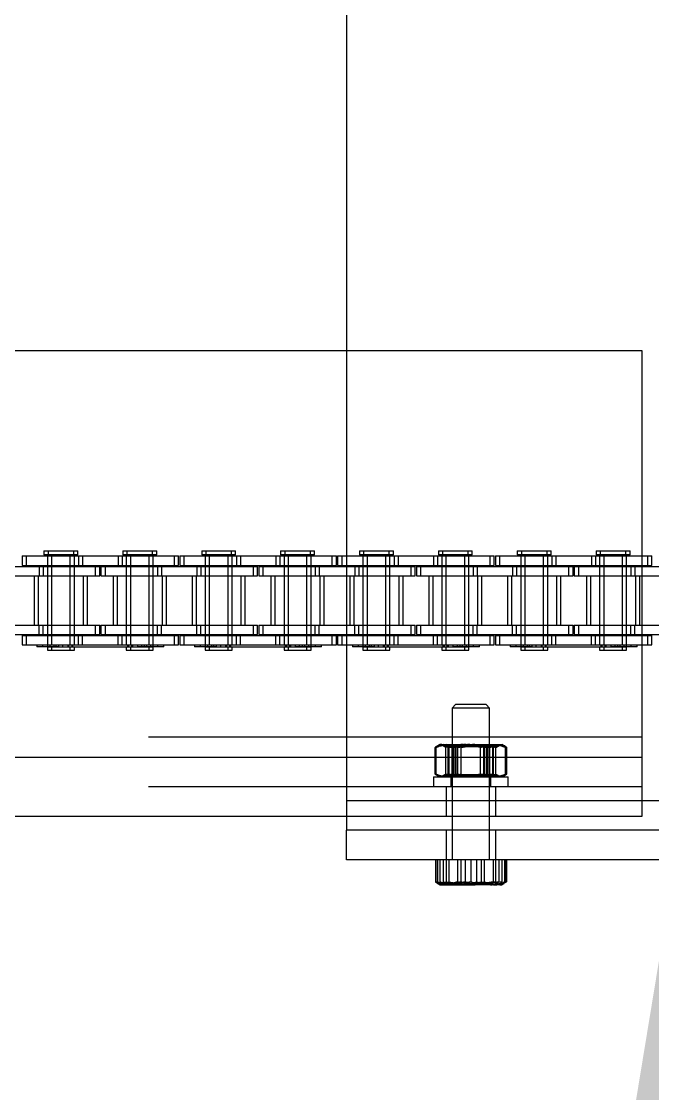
# Model space of a CAD drawing. Header units: metres. Extents: x 0 to 21025, y 0 to 14850.
# Drawn here: x 3443.9 to 3545.5, y 9002 to 9174.6 of the extents above; entities that cross this region are included whole.
import ezdxf

# ---------------------------------------------------------------- set-up
doc = ezdxf.new("R2010")
doc.units = ezdxf.units.M
doc.header["$LTSCALE"] = 25
doc.linetypes.add('HIDDEN2', pattern=[4.7625, 3.175, -1.5875])
for name, color, linetype in [('SDM', 7, 'Continuous'), ('SL4', 4, 'Continuous'), ('ST1', 7, 'HIDDEN2')]:
    doc.layers.add(name, color=color, linetype=linetype)
doc.styles.add('ROMANS', font='ROMANS.SHX')
doc.dimstyles.new('25___1-25', dxfattribs={"dimscale": 25, "dimtxt": 2.5, "dimasz": 2, "dimexe": 1.5, "dimexo": 1, "dimgap": 0.5, "dimtad": 1, "dimzin": 12, "dimtxsty": 'ROMANS', "dimcen": 0, "dimclrd": 256, "dimclre": 256, "dimclrt": 3, "dimazin": 3, "dimtfac": 1, "dimtmove": 0, "dimatfit": 0, "dimfxl": 1, "dimlwd": -1, "dimlwe": -1, "dimarcsym": 0})

msp = doc.modelspace()

# ---------------------------------------------------------------- linework, layer by layer
at = {"layer": 'SL4'}
for p, q in [((3496.261, 9261.149), (3496.261, 9121.619)), ((2754.004, 9121.619), (3543.761, 9121.619)), ((3543.761, 9121.619), (3543.761, 9056.144)), ((3543.761, 9088.541), (3544.755, 9088.541)), ((3544.755, 9087.021), (3544.755, 9088.541)), ((3544.755, 9088.541), (3545.41, 9088.541)), ((3545.41, 9087.021), (3545.41, 9088.541)), ((3543.761, 9087.021), (3544.755, 9087.021)), ((3543.761, 9086.869), (3548.36, 9086.869)), ((3544.755, 9087.021), (3545.41, 9087.021)), ((3543.761, 9085.349), (3548.36, 9085.349)), ((3543.761, 9077.419), (3548.36, 9077.419)), ((3543.761, 9075.899), (3548.36, 9075.899)), ((3543.761, 9075.747), (3544.755, 9075.747)), ((3544.755, 9074.227), (3544.755, 9075.747)), ((3544.755, 9075.747), (3545.41, 9075.747)), ((3545.41, 9074.227), (3545.41, 9075.747)), ((3543.761, 9074.227), (3544.755, 9074.227)), ((3544.755, 9074.227), (3545.41, 9074.227)), ((2753.999, 9056.144), (3543.761, 9056.144)), ((3543.761, 9056.144), (3543.761, 9046.619)), ((3548.761, 9049.146), (3543.761, 9049.146)), ((3543.761, 9046.619), (2593.759, 9046.619)), ((3496.261, 9046.619), (3496.261, 9044.384)), ((3513.261, 9046.619), (3513.261, 9044.384)), ((3519.261, 9044.384), (3519.261, 9046.619)), ((3496.261, 9039.621), (3496.261, 9044.384)), ((3596.261, 9044.384), (3496.261, 9044.384)), ((3596.261, 9039.621), (3496.261, 9039.621)), ((3510.547, 9039.621), (3510.547, 9036.068)), ((3514.118, 9039.621), (3514.118, 9036.068)), ((3519.833, 9039.621), (3519.833, 9036.068)), ((3521.976, 9039.621), (3521.976, 9036.068)), ((3510.547, 9036.068), (3510.892, 9035.891)), ((3510.877, 9035.843), (3511.261, 9035.621)), ((3514.118, 9036.068), (3512.333, 9035.621)), ((3519.833, 9036.068), (3516.976, 9035.621)), ((3521.261, 9035.621), (3521.646, 9035.843)), ((3511.261, 9035.621), (3512.333, 9035.621)), ((3512.333, 9035.621), (3516.976, 9035.621)), ((3520.904, 9035.621), (3516.976, 9035.621)), ((3520.904, 9035.621), (3521.261, 9035.621))]:
    msp.add_line(p, q, dxfattribs=at)
for points, knots in [([(3512.333, 9035.621), (3512.29, 9035.622), (3511.687, 9035.628), (3511.097, 9035.856), (3510.547, 9036.068)], [0, 0, 0, 0, 0.0702006, 1, 1, 1, 1]), ([(3516.976, 9035.621), (3516.908, 9035.622), (3515.943, 9035.628), (3514.998, 9035.856), (3514.118, 9036.068)], [0, 0, 0, 0, 0.0702006, 1, 1, 1, 1]), ([(3520.904, 9035.621), (3520.82, 9035.626), (3520.458, 9035.647), (3520.104, 9035.885), (3519.833, 9036.068)], [0, 0, 0, 0, 0.2318493, 1, 1, 1, 1]), ([(3521.976, 9036.068), (3521.902, 9036.012), (3521.553, 9035.749), (3521.19, 9035.677), (3520.904, 9035.621)], [0, 0, 0, 0, 0.2110008, 1, 1, 1, 1])]:
    msp.add_open_spline(points, degree=3, knots=knots, dxfattribs=at)
at = {"layer": 'ST1'}
for p, q in [((3496.261, 9121.619), (3496.261, 9049.146)), ((3447.537, 9089.384), (3452.334, 9089.384)), ((3447.537, 9089.384), (3447.537, 9088.725)), ((3448.192, 9089.384), (3448.192, 9088.725)), ((3452.334, 9089.384), (3452.989, 9089.384)), ((3452.334, 9088.725), (3452.334, 9089.384)), ((3452.989, 9088.725), (3452.989, 9089.384)), ((3460.237, 9089.384), (3465.034, 9089.384)), ((3460.237, 9089.384), (3460.237, 9088.725)), ((3460.892, 9089.384), (3460.892, 9088.725)), ((3465.034, 9089.384), (3465.689, 9089.384)), ((3465.034, 9088.725), (3465.034, 9089.384)), ((3465.689, 9088.725), (3465.689, 9089.384)), ((3472.937, 9089.384), (3477.734, 9089.384)), ((3472.937, 9089.384), (3472.937, 9088.725)), ((3473.592, 9089.384), (3473.592, 9088.725)), ((3477.734, 9089.384), (3478.389, 9089.384)), ((3477.734, 9088.725), (3477.734, 9089.384)), ((3478.389, 9088.725), (3478.389, 9089.384)), ((3485.637, 9089.384), (3490.434, 9089.384)), ((3485.637, 9089.384), (3485.637, 9088.725)), ((3486.292, 9089.384), (3486.292, 9088.725)), ((3490.434, 9089.384), (3491.089, 9089.384)), ((3490.434, 9088.725), (3490.434, 9089.384)), ((3491.089, 9088.725), (3491.089, 9089.384)), ((3498.337, 9089.384), (3503.134, 9089.384)), ((3498.337, 9089.384), (3498.337, 9088.725)), ((3498.992, 9089.384), (3498.992, 9088.725)), ((3503.134, 9089.384), (3503.789, 9089.384)), ((3503.134, 9088.725), (3503.134, 9089.384)), ((3503.789, 9088.725), (3503.789, 9089.384)), ((3511.037, 9089.384), (3515.834, 9089.384)), ((3511.037, 9089.384), (3511.037, 9088.725)), ((3511.692, 9089.384), (3511.692, 9088.725)), ((3515.834, 9089.384), (3516.489, 9089.384)), ((3515.834, 9088.725), (3515.834, 9089.384)), ((3516.489, 9088.725), (3516.489, 9089.384)), ((3523.737, 9089.384), (3528.534, 9089.384)), ((3523.737, 9089.384), (3523.737, 9088.725)), ((3524.392, 9089.384), (3524.392, 9088.725)), ((3528.534, 9089.384), (3529.189, 9089.384)), ((3528.534, 9088.725), (3528.534, 9089.384)), ((3529.189, 9088.725), (3529.189, 9089.384)), ((3536.437, 9089.384), (3541.234, 9089.384)), ((3536.437, 9089.384), (3536.437, 9088.725)), ((3537.092, 9089.384), (3537.092, 9088.725)), ((3541.234, 9089.384), (3541.889, 9089.384)), ((3541.234, 9088.725), (3541.234, 9089.384)), ((3541.889, 9088.725), (3541.889, 9089.384)), ((3444.015, 9088.541), (3453.11, 9088.541)), ((3444.015, 9088.541), (3444.015, 9087.021)), ((3444.67, 9088.541), (3444.67, 9087.021)), ((3452.334, 9088.725), (3447.537, 9088.725)), ((3448.09, 9088.725), (3448.09, 9074.227)), ((3448.09, 9088.541), (3448.09, 9087.021)), ((3448.745, 9088.725), (3448.745, 9074.227)), ((3448.745, 9088.541), (3448.745, 9087.021)), ((3451.78, 9074.227), (3451.78, 9088.725)), ((3451.78, 9087.021), (3451.78, 9088.541)), ((3452.989, 9088.725), (3452.334, 9088.725)), ((3452.435, 9074.227), (3452.435, 9088.725)), ((3452.435, 9087.021), (3452.435, 9088.541)), ((3453.11, 9088.541), (3453.11, 9087.021)), ((3453.11, 9088.541), (3459.46, 9088.541)), ((3453.765, 9088.541), (3453.765, 9087.021)), ((3459.46, 9088.541), (3459.46, 9087.021)), ((3459.46, 9088.541), (3468.555, 9088.541)), ((3460.115, 9088.541), (3460.115, 9087.021)), ((3465.034, 9088.725), (3460.237, 9088.725)), ((3460.79, 9088.725), (3460.79, 9074.227)), ((3460.79, 9088.541), (3460.79, 9087.021)), ((3461.445, 9088.725), (3461.445, 9074.227)), ((3461.445, 9088.541), (3461.445, 9087.021)), ((3464.48, 9074.227), (3464.48, 9088.725)), ((3464.48, 9087.021), (3464.48, 9088.541)), ((3465.689, 9088.725), (3465.034, 9088.725)), ((3465.135, 9074.227), (3465.135, 9088.725)), ((3465.135, 9087.021), (3465.135, 9088.541)), ((3468.555, 9088.541), (3469.21, 9088.541)), ((3468.555, 9087.021), (3468.555, 9088.541)), ((3469.21, 9087.021), (3469.21, 9088.541)), ((3469.415, 9088.541), (3478.51, 9088.541)), ((3469.415, 9088.541), (3469.415, 9087.021)), ((3470.07, 9088.541), (3470.07, 9087.021)), ((3477.734, 9088.725), (3472.937, 9088.725)), ((3473.49, 9088.725), (3473.49, 9074.227)), ((3473.49, 9088.541), (3473.49, 9087.021)), ((3474.145, 9088.725), (3474.145, 9074.227)), ((3474.145, 9088.541), (3474.145, 9087.021)), ((3477.18, 9074.227), (3477.18, 9088.725)), ((3477.18, 9087.021), (3477.18, 9088.541)), ((3478.389, 9088.725), (3477.734, 9088.725)), ((3477.835, 9074.227), (3477.835, 9088.725)), ((3477.835, 9087.021), (3477.835, 9088.541)), ((3478.51, 9088.541), (3478.51, 9087.021)), ((3478.51, 9088.541), (3484.86, 9088.541)), ((3479.165, 9088.541), (3479.165, 9087.021)), ((3484.86, 9088.541), (3484.86, 9087.021)), ((3484.86, 9088.541), (3493.955, 9088.541)), ((3485.515, 9088.541), (3485.515, 9087.021)), ((3490.434, 9088.725), (3485.637, 9088.725)), ((3486.19, 9088.725), (3486.19, 9074.227)), ((3486.19, 9088.541), (3486.19, 9087.021)), ((3486.845, 9088.725), (3486.845, 9074.227)), ((3486.845, 9088.541), (3486.845, 9087.021)), ((3489.88, 9074.227), (3489.88, 9088.725)), ((3489.88, 9087.021), (3489.88, 9088.541)), ((3491.089, 9088.725), (3490.434, 9088.725)), ((3490.535, 9074.227), (3490.535, 9088.725)), ((3490.535, 9087.021), (3490.535, 9088.541)), ((3493.955, 9088.541), (3494.61, 9088.541)), ((3493.955, 9087.021), (3493.955, 9088.541)), ((3494.61, 9087.021), (3494.61, 9088.541)), ((3494.815, 9088.541), (3503.91, 9088.541)), ((3494.815, 9088.541), (3494.815, 9087.021)), ((3495.47, 9088.541), (3495.47, 9087.021)), ((3503.134, 9088.725), (3498.337, 9088.725)), ((3498.89, 9088.725), (3498.89, 9074.227)), ((3498.89, 9088.541), (3498.89, 9087.021)), ((3499.545, 9088.725), (3499.545, 9074.227)), ((3499.545, 9088.541), (3499.545, 9087.021)), ((3502.58, 9074.227), (3502.58, 9088.725)), ((3502.58, 9087.021), (3502.58, 9088.541)), ((3503.789, 9088.725), (3503.134, 9088.725)), ((3503.235, 9074.227), (3503.235, 9088.725)), ((3503.235, 9087.021), (3503.235, 9088.541)), ((3503.91, 9088.541), (3503.91, 9087.021)), ((3503.91, 9088.541), (3510.26, 9088.541)), ((3504.565, 9088.541), (3504.565, 9087.021)), ((3510.26, 9088.541), (3510.26, 9087.021)), ((3510.26, 9088.541), (3519.355, 9088.541)), ((3510.915, 9088.541), (3510.915, 9087.021)), ((3515.834, 9088.725), (3511.037, 9088.725)), ((3511.59, 9088.725), (3511.59, 9074.227)), ((3511.59, 9088.541), (3511.59, 9087.021)), ((3512.245, 9088.725), (3512.245, 9074.227)), ((3512.245, 9088.541), (3512.245, 9087.021)), ((3515.28, 9074.227), (3515.28, 9088.725)), ((3515.28, 9087.021), (3515.28, 9088.541)), ((3516.489, 9088.725), (3515.834, 9088.725)), ((3515.935, 9074.227), (3515.935, 9088.725)), ((3515.935, 9087.021), (3515.935, 9088.541)), ((3519.355, 9088.541), (3520.01, 9088.541)), ((3519.355, 9087.021), (3519.355, 9088.541)), ((3520.01, 9087.021), (3520.01, 9088.541)), ((3520.215, 9088.541), (3529.31, 9088.541)), ((3520.215, 9088.541), (3520.215, 9087.021)), ((3520.87, 9088.541), (3520.87, 9087.021)), ((3528.534, 9088.725), (3523.737, 9088.725)), ((3524.29, 9088.725), (3524.29, 9074.227)), ((3524.29, 9088.541), (3524.29, 9087.021)), ((3524.945, 9088.725), (3524.945, 9074.227)), ((3524.945, 9088.541), (3524.945, 9087.021)), ((3527.98, 9074.227), (3527.98, 9088.725)), ((3527.98, 9087.021), (3527.98, 9088.541)), ((3529.189, 9088.725), (3528.534, 9088.725)), ((3528.635, 9074.227), (3528.635, 9088.725)), ((3528.635, 9087.021), (3528.635, 9088.541)), ((3529.31, 9088.541), (3529.31, 9087.021)), ((3529.31, 9088.541), (3535.66, 9088.541)), ((3529.965, 9088.541), (3529.965, 9087.021)), ((3535.66, 9088.541), (3535.66, 9087.021)), ((3535.66, 9088.541), (3543.761, 9088.541)), ((3536.315, 9088.541), (3536.315, 9087.021)), ((3541.234, 9088.725), (3536.437, 9088.725)), ((3536.99, 9088.725), (3536.99, 9074.227)), ((3536.99, 9088.541), (3536.99, 9087.021)), ((3537.645, 9088.725), (3537.645, 9074.227)), ((3537.645, 9088.541), (3537.645, 9087.021)), ((3540.68, 9074.227), (3540.68, 9088.725)), ((3540.68, 9087.021), (3540.68, 9088.541)), ((3541.889, 9088.725), (3541.234, 9088.725)), ((3541.335, 9074.227), (3541.335, 9088.725)), ((3541.335, 9087.021), (3541.335, 9088.541)), ((3440.41, 9086.869), (3446.76, 9086.869)), ((3444.015, 9087.021), (3453.11, 9087.021)), ((3446.76, 9086.869), (3446.76, 9085.349)), ((3446.76, 9086.869), (3455.855, 9086.869)), ((3447.415, 9086.869), (3447.415, 9085.349)), ((3448.09, 9086.869), (3448.09, 9085.349)), ((3448.745, 9086.869), (3448.745, 9085.349)), ((3451.78, 9085.349), (3451.78, 9086.869)), ((3452.435, 9085.349), (3452.435, 9086.869)), ((3453.11, 9087.021), (3459.46, 9087.021)), ((3455.855, 9086.869), (3456.51, 9086.869)), ((3455.855, 9085.349), (3455.855, 9086.869)), ((3456.51, 9085.349), (3456.51, 9086.869)), ((3456.715, 9086.869), (3465.81, 9086.869)), ((3456.715, 9086.869), (3456.715, 9085.349)), ((3457.37, 9086.869), (3457.37, 9085.349)), ((3459.46, 9087.021), (3468.555, 9087.021)), ((3460.79, 9086.869), (3460.79, 9085.349)), ((3461.445, 9086.869), (3461.445, 9085.349)), ((3464.48, 9085.349), (3464.48, 9086.869)), ((3465.135, 9085.349), (3465.135, 9086.869)), ((3465.81, 9086.869), (3465.81, 9085.349)), ((3465.81, 9086.869), (3472.16, 9086.869)), ((3466.465, 9086.869), (3466.465, 9085.349)), ((3468.555, 9087.021), (3469.21, 9087.021)), ((3469.415, 9087.021), (3478.51, 9087.021)), ((3472.16, 9086.869), (3472.16, 9085.349)), ((3472.16, 9086.869), (3481.255, 9086.869)), ((3472.815, 9086.869), (3472.815, 9085.349)), ((3473.49, 9086.869), (3473.49, 9085.349)), ((3474.145, 9086.869), (3474.145, 9085.349)), ((3477.18, 9085.349), (3477.18, 9086.869)), ((3477.835, 9085.349), (3477.835, 9086.869)), ((3478.51, 9087.021), (3484.86, 9087.021)), ((3481.255, 9086.869), (3481.91, 9086.869)), ((3481.255, 9085.349), (3481.255, 9086.869)), ((3481.91, 9085.349), (3481.91, 9086.869)), ((3482.115, 9086.869), (3491.21, 9086.869)), ((3482.115, 9086.869), (3482.115, 9085.349)), ((3482.77, 9086.869), (3482.77, 9085.349)), ((3484.86, 9087.021), (3493.955, 9087.021)), ((3486.19, 9086.869), (3486.19, 9085.349)), ((3486.845, 9086.869), (3486.845, 9085.349)), ((3489.88, 9085.349), (3489.88, 9086.869)), ((3490.535, 9085.349), (3490.535, 9086.869)), ((3491.21, 9086.869), (3491.21, 9085.349)), ((3491.21, 9086.869), (3497.56, 9086.869)), ((3491.865, 9086.869), (3491.865, 9085.349)), ((3493.955, 9087.021), (3494.61, 9087.021)), ((3494.815, 9087.021), (3503.91, 9087.021)), ((3497.56, 9086.869), (3497.56, 9085.349)), ((3497.56, 9086.869), (3506.655, 9086.869)), ((3498.215, 9086.869), (3498.215, 9085.349)), ((3498.89, 9086.869), (3498.89, 9085.349)), ((3499.545, 9086.869), (3499.545, 9085.349)), ((3502.58, 9085.349), (3502.58, 9086.869)), ((3503.235, 9085.349), (3503.235, 9086.869)), ((3503.91, 9087.021), (3510.26, 9087.021)), ((3506.655, 9086.869), (3507.31, 9086.869)), ((3506.655, 9085.349), (3506.655, 9086.869)), ((3507.31, 9085.349), (3507.31, 9086.869)), ((3507.515, 9086.869), (3516.61, 9086.869)), ((3507.515, 9086.869), (3507.515, 9085.349)), ((3508.17, 9086.869), (3508.17, 9085.349)), ((3510.26, 9087.021), (3519.355, 9087.021)), ((3511.59, 9086.869), (3511.59, 9085.349)), ((3512.245, 9086.869), (3512.245, 9085.349)), ((3515.28, 9085.349), (3515.28, 9086.869)), ((3515.935, 9085.349), (3515.935, 9086.869)), ((3516.61, 9086.869), (3516.61, 9085.349)), ((3516.61, 9086.869), (3522.96, 9086.869)), ((3517.265, 9086.869), (3517.265, 9085.349)), ((3519.355, 9087.021), (3520.01, 9087.021)), ((3520.215, 9087.021), (3529.31, 9087.021)), ((3522.96, 9086.869), (3522.96, 9085.349)), ((3522.96, 9086.869), (3532.055, 9086.869)), ((3523.615, 9086.869), (3523.615, 9085.349)), ((3524.29, 9086.869), (3524.29, 9085.349)), ((3524.945, 9086.869), (3524.945, 9085.349)), ((3527.98, 9085.349), (3527.98, 9086.869)), ((3528.635, 9085.349), (3528.635, 9086.869)), ((3529.31, 9087.021), (3535.66, 9087.021)), ((3532.055, 9086.869), (3532.71, 9086.869)), ((3532.055, 9085.349), (3532.055, 9086.869)), ((3532.71, 9085.349), (3532.71, 9086.869)), ((3532.915, 9086.869), (3542.01, 9086.869)), ((3532.915, 9086.869), (3532.915, 9085.349)), ((3533.57, 9086.869), (3533.57, 9085.349)), ((3535.66, 9087.021), (3543.761, 9087.021)), ((3536.99, 9086.869), (3536.99, 9085.349)), ((3537.645, 9086.869), (3537.645, 9085.349)), ((3540.68, 9085.349), (3540.68, 9086.869)), ((3541.335, 9085.349), (3541.335, 9086.869)), ((3542.01, 9086.869), (3542.01, 9085.349)), ((3542.01, 9086.869), (3543.761, 9086.869)), ((3542.665, 9086.869), (3542.665, 9085.349)), ((3440.41, 9085.349), (3446.76, 9085.349)), ((3445.975, 9085.349), (3445.975, 9077.419)), ((3446.63, 9085.349), (3446.63, 9077.419)), ((3446.76, 9085.349), (3455.855, 9085.349)), ((3448.09, 9085.349), (3448.09, 9077.419)), ((3448.745, 9085.349), (3448.745, 9077.419)), ((3451.78, 9077.419), (3451.78, 9085.349)), ((3452.435, 9077.419), (3452.435, 9085.349)), ((3453.895, 9077.419), (3453.895, 9085.349)), ((3454.55, 9077.419), (3454.55, 9085.349)), ((3455.855, 9085.349), (3456.51, 9085.349)), ((3456.715, 9085.349), (3465.81, 9085.349)), ((3458.675, 9085.349), (3458.675, 9077.419)), ((3459.33, 9085.349), (3459.33, 9077.419)), ((3460.79, 9085.349), (3460.79, 9077.419)), ((3461.445, 9085.349), (3461.445, 9077.419)), ((3464.48, 9077.419), (3464.48, 9085.349)), ((3465.135, 9077.419), (3465.135, 9085.349)), ((3465.81, 9085.349), (3472.16, 9085.349)), ((3466.595, 9077.419), (3466.595, 9085.349)), ((3467.25, 9077.419), (3467.25, 9085.349)), ((3471.375, 9085.349), (3471.375, 9077.419)), ((3472.03, 9085.349), (3472.03, 9077.419)), ((3472.16, 9085.349), (3481.255, 9085.349)), ((3473.49, 9085.349), (3473.49, 9077.419)), ((3474.145, 9085.349), (3474.145, 9077.419)), ((3477.18, 9077.419), (3477.18, 9085.349)), ((3477.835, 9077.419), (3477.835, 9085.349)), ((3479.295, 9077.419), (3479.295, 9085.349)), ((3479.95, 9077.419), (3479.95, 9085.349)), ((3481.255, 9085.349), (3481.91, 9085.349)), ((3482.115, 9085.349), (3491.21, 9085.349)), ((3484.075, 9085.349), (3484.075, 9077.419)), ((3484.73, 9085.349), (3484.73, 9077.419)), ((3486.19, 9085.349), (3486.19, 9077.419)), ((3486.845, 9085.349), (3486.845, 9077.419)), ((3489.88, 9077.419), (3489.88, 9085.349)), ((3490.535, 9077.419), (3490.535, 9085.349)), ((3491.21, 9085.349), (3497.56, 9085.349)), ((3491.995, 9077.419), (3491.995, 9085.349)), ((3492.65, 9077.419), (3492.65, 9085.349)), ((3496.775, 9085.349), (3496.775, 9077.419)), ((3497.43, 9085.349), (3497.43, 9077.419)), ((3497.56, 9085.349), (3506.655, 9085.349)), ((3498.89, 9085.349), (3498.89, 9077.419)), ((3499.545, 9085.349), (3499.545, 9077.419)), ((3502.58, 9077.419), (3502.58, 9085.349)), ((3503.235, 9077.419), (3503.235, 9085.349)), ((3504.695, 9077.419), (3504.695, 9085.349)), ((3505.35, 9077.419), (3505.35, 9085.349)), ((3506.655, 9085.349), (3507.31, 9085.349)), ((3507.515, 9085.349), (3516.61, 9085.349)), ((3509.475, 9085.349), (3509.475, 9077.419)), ((3510.13, 9085.349), (3510.13, 9077.419)), ((3511.59, 9085.349), (3511.59, 9077.419)), ((3512.245, 9085.349), (3512.245, 9077.419)), ((3515.28, 9077.419), (3515.28, 9085.349)), ((3515.935, 9077.419), (3515.935, 9085.349)), ((3516.61, 9085.349), (3522.96, 9085.349)), ((3517.395, 9077.419), (3517.395, 9085.349)), ((3518.05, 9077.419), (3518.05, 9085.349)), ((3522.175, 9085.349), (3522.175, 9077.419)), ((3522.83, 9085.349), (3522.83, 9077.419)), ((3522.96, 9085.349), (3532.055, 9085.349)), ((3524.29, 9085.349), (3524.29, 9077.419)), ((3524.945, 9085.349), (3524.945, 9077.419)), ((3527.98, 9077.419), (3527.98, 9085.349)), ((3528.635, 9077.419), (3528.635, 9085.349)), ((3530.095, 9077.419), (3530.095, 9085.349)), ((3530.75, 9077.419), (3530.75, 9085.349)), ((3532.055, 9085.349), (3532.71, 9085.349)), ((3532.915, 9085.349), (3542.01, 9085.349)), ((3534.875, 9085.349), (3534.875, 9077.419)), ((3535.53, 9085.349), (3535.53, 9077.419)), ((3536.99, 9085.349), (3536.99, 9077.419)), ((3537.645, 9085.349), (3537.645, 9077.419)), ((3540.68, 9077.419), (3540.68, 9085.349)), ((3541.335, 9077.419), (3541.335, 9085.349)), ((3542.01, 9085.349), (3543.761, 9085.349)), ((3542.795, 9077.419), (3542.795, 9085.349)), ((3543.45, 9077.419), (3543.45, 9085.349)), ((3440.41, 9077.419), (3446.76, 9077.419)), ((3446.76, 9075.899), (3446.76, 9077.419)), ((3446.76, 9077.419), (3455.855, 9077.419)), ((3447.415, 9075.899), (3447.415, 9077.419)), ((3448.09, 9077.419), (3448.09, 9075.899)), ((3448.745, 9077.419), (3448.745, 9075.899)), ((3451.78, 9075.899), (3451.78, 9077.419)), ((3452.435, 9075.899), (3452.435, 9077.419)), ((3455.855, 9077.419), (3456.51, 9077.419)), ((3455.855, 9075.899), (3455.855, 9077.419)), ((3456.51, 9075.899), (3456.51, 9077.419)), ((3456.715, 9077.419), (3465.81, 9077.419)), ((3456.715, 9077.419), (3456.715, 9075.899)), ((3457.37, 9077.419), (3457.37, 9075.899)), ((3460.79, 9077.419), (3460.79, 9075.899)), ((3461.445, 9077.419), (3461.445, 9075.899)), ((3464.48, 9075.899), (3464.48, 9077.419)), ((3465.135, 9075.899), (3465.135, 9077.419)), ((3465.81, 9075.899), (3465.81, 9077.419)), ((3465.81, 9077.419), (3472.16, 9077.419)), ((3466.465, 9075.899), (3466.465, 9077.419)), ((3472.16, 9075.899), (3472.16, 9077.419)), ((3472.16, 9077.419), (3481.255, 9077.419)), ((3472.815, 9075.899), (3472.815, 9077.419)), ((3473.49, 9077.419), (3473.49, 9075.899)), ((3474.145, 9077.419), (3474.145, 9075.899)), ((3477.18, 9075.899), (3477.18, 9077.419)), ((3477.835, 9075.899), (3477.835, 9077.419)), ((3481.255, 9077.419), (3481.91, 9077.419)), ((3481.255, 9075.899), (3481.255, 9077.419)), ((3481.91, 9075.899), (3481.91, 9077.419)), ((3482.115, 9077.419), (3491.21, 9077.419)), ((3482.115, 9077.419), (3482.115, 9075.899)), ((3482.77, 9077.419), (3482.77, 9075.899)), ((3486.19, 9077.419), (3486.19, 9075.899)), ((3486.845, 9077.419), (3486.845, 9075.899)), ((3489.88, 9075.899), (3489.88, 9077.419)), ((3490.535, 9075.899), (3490.535, 9077.419)), ((3491.21, 9075.899), (3491.21, 9077.419)), ((3491.21, 9077.419), (3497.56, 9077.419)), ((3491.865, 9075.899), (3491.865, 9077.419)), ((3497.56, 9075.899), (3497.56, 9077.419)), ((3497.56, 9077.419), (3506.655, 9077.419)), ((3498.215, 9075.899), (3498.215, 9077.419)), ((3498.89, 9077.419), (3498.89, 9075.899)), ((3499.545, 9077.419), (3499.545, 9075.899)), ((3502.58, 9075.899), (3502.58, 9077.419)), ((3503.235, 9075.899), (3503.235, 9077.419)), ((3506.655, 9077.419), (3507.31, 9077.419)), ((3506.655, 9075.899), (3506.655, 9077.419)), ((3507.31, 9075.899), (3507.31, 9077.419)), ((3507.515, 9077.419), (3516.61, 9077.419)), ((3507.515, 9077.419), (3507.515, 9075.899)), ((3508.17, 9077.419), (3508.17, 9075.899)), ((3511.59, 9077.419), (3511.59, 9075.899)), ((3512.245, 9077.419), (3512.245, 9075.899)), ((3515.28, 9075.899), (3515.28, 9077.419)), ((3515.935, 9075.899), (3515.935, 9077.419)), ((3516.61, 9075.899), (3516.61, 9077.419)), ((3516.61, 9077.419), (3522.96, 9077.419)), ((3517.265, 9075.899), (3517.265, 9077.419)), ((3522.96, 9075.899), (3522.96, 9077.419)), ((3522.96, 9077.419), (3532.055, 9077.419)), ((3523.615, 9075.899), (3523.615, 9077.419)), ((3524.29, 9077.419), (3524.29, 9075.899)), ((3524.945, 9077.419), (3524.945, 9075.899)), ((3527.98, 9075.899), (3527.98, 9077.419)), ((3528.635, 9075.899), (3528.635, 9077.419)), ((3532.055, 9077.419), (3532.71, 9077.419)), ((3532.055, 9075.899), (3532.055, 9077.419)), ((3532.71, 9075.899), (3532.71, 9077.419)), ((3532.915, 9077.419), (3542.01, 9077.419)), ((3532.915, 9077.419), (3532.915, 9075.899)), ((3533.57, 9077.419), (3533.57, 9075.899)), ((3536.99, 9077.419), (3536.99, 9075.899)), ((3537.645, 9077.419), (3537.645, 9075.899)), ((3540.68, 9075.899), (3540.68, 9077.419)), ((3541.335, 9075.899), (3541.335, 9077.419)), ((3542.01, 9075.899), (3542.01, 9077.419)), ((3542.01, 9077.419), (3543.761, 9077.419)), ((3542.665, 9075.899), (3542.665, 9077.419)), ((3440.41, 9075.899), (3446.76, 9075.899)), ((3444.015, 9075.747), (3453.11, 9075.747)), ((3444.015, 9075.747), (3444.015, 9074.227)), ((3444.67, 9075.747), (3444.67, 9074.227)), ((3446.76, 9075.899), (3455.855, 9075.899)), ((3448.09, 9075.747), (3448.09, 9073.894)), ((3448.745, 9075.747), (3448.745, 9074.227)), ((3451.78, 9074.227), (3451.78, 9075.747)), ((3452.435, 9074.227), (3452.435, 9075.747)), ((3453.11, 9074.227), (3453.11, 9075.747)), ((3453.11, 9075.747), (3459.46, 9075.747)), ((3453.765, 9074.227), (3453.765, 9075.747)), ((3455.855, 9075.899), (3456.51, 9075.899)), ((3456.715, 9075.899), (3465.81, 9075.899)), ((3459.46, 9074.227), (3459.46, 9075.747)), ((3459.46, 9075.747), (3468.555, 9075.747)), ((3460.115, 9074.227), (3460.115, 9075.747)), ((3460.79, 9075.747), (3460.79, 9074.227)), ((3461.445, 9075.747), (3461.445, 9074.227)), ((3464.48, 9074.227), (3464.48, 9075.747)), ((3465.135, 9073.894), (3465.135, 9075.747)), ((3465.81, 9075.899), (3472.16, 9075.899)), ((3468.555, 9075.747), (3469.21, 9075.747)), ((3468.555, 9074.227), (3468.555, 9075.747)), ((3469.21, 9074.227), (3469.21, 9075.747)), ((3469.415, 9075.747), (3478.51, 9075.747)), ((3469.415, 9075.747), (3469.415, 9074.227)), ((3470.07, 9075.747), (3470.07, 9074.227)), ((3472.16, 9075.899), (3481.255, 9075.899)), ((3473.49, 9075.747), (3473.49, 9073.894)), ((3474.145, 9075.747), (3474.145, 9074.227)), ((3477.18, 9074.227), (3477.18, 9075.747)), ((3477.835, 9074.227), (3477.835, 9075.747)), ((3478.51, 9074.227), (3478.51, 9075.747)), ((3478.51, 9075.747), (3484.86, 9075.747)), ((3479.165, 9074.227), (3479.165, 9075.747)), ((3481.255, 9075.899), (3481.91, 9075.899)), ((3482.115, 9075.899), (3491.21, 9075.899)), ((3484.86, 9074.227), (3484.86, 9075.747)), ((3484.86, 9075.747), (3493.955, 9075.747)), ((3485.515, 9074.227), (3485.515, 9075.747)), ((3486.19, 9075.747), (3486.19, 9074.227)), ((3486.845, 9075.747), (3486.845, 9074.227)), ((3489.88, 9074.227), (3489.88, 9075.747)), ((3490.535, 9073.894), (3490.535, 9075.747)), ((3491.21, 9075.899), (3497.56, 9075.899)), ((3493.955, 9075.747), (3494.61, 9075.747)), ((3493.955, 9074.227), (3493.955, 9075.747)), ((3494.61, 9074.227), (3494.61, 9075.747)), ((3494.815, 9075.747), (3503.91, 9075.747)), ((3494.815, 9075.747), (3494.815, 9074.227)), ((3495.47, 9075.747), (3495.47, 9074.227)), ((3497.56, 9075.899), (3506.655, 9075.899)), ((3498.89, 9075.747), (3498.89, 9073.894)), ((3499.545, 9075.747), (3499.545, 9074.227)), ((3502.58, 9074.227), (3502.58, 9075.747)), ((3503.235, 9074.227), (3503.235, 9075.747)), ((3503.91, 9074.227), (3503.91, 9075.747)), ((3503.91, 9075.747), (3510.26, 9075.747)), ((3504.565, 9074.227), (3504.565, 9075.747)), ((3506.655, 9075.899), (3507.31, 9075.899)), ((3507.515, 9075.899), (3516.61, 9075.899)), ((3510.26, 9074.227), (3510.26, 9075.747)), ((3510.26, 9075.747), (3519.355, 9075.747)), ((3510.915, 9074.227), (3510.915, 9075.747)), ((3511.59, 9075.747), (3511.59, 9074.227)), ((3512.245, 9075.747), (3512.245, 9074.227)), ((3515.28, 9074.227), (3515.28, 9075.747)), ((3515.935, 9073.894), (3515.935, 9075.747)), ((3516.61, 9075.899), (3522.96, 9075.899)), ((3519.355, 9075.747), (3520.01, 9075.747)), ((3519.355, 9074.227), (3519.355, 9075.747)), ((3520.01, 9074.227), (3520.01, 9075.747)), ((3520.215, 9075.747), (3529.31, 9075.747)), ((3520.215, 9075.747), (3520.215, 9074.227)), ((3520.87, 9075.747), (3520.87, 9074.227)), ((3522.96, 9075.899), (3532.055, 9075.899)), ((3524.29, 9075.747), (3524.29, 9073.894)), ((3524.945, 9075.747), (3524.945, 9074.227)), ((3527.98, 9074.227), (3527.98, 9075.747)), ((3528.635, 9074.227), (3528.635, 9075.747)), ((3529.31, 9074.227), (3529.31, 9075.747)), ((3529.31, 9075.747), (3535.66, 9075.747)), ((3529.965, 9074.227), (3529.965, 9075.747)), ((3532.055, 9075.899), (3532.71, 9075.899)), ((3532.915, 9075.899), (3542.01, 9075.899)), ((3535.66, 9074.227), (3535.66, 9075.747)), ((3535.66, 9075.747), (3543.761, 9075.747)), ((3536.315, 9074.227), (3536.315, 9075.747)), ((3536.99, 9075.747), (3536.99, 9074.227)), ((3537.645, 9075.747), (3537.645, 9074.227)), ((3540.68, 9074.227), (3540.68, 9075.747)), ((3541.335, 9073.894), (3541.335, 9075.747)), ((3542.01, 9075.899), (3543.761, 9075.899)), ((3444.015, 9074.227), (3453.11, 9074.227)), ((3446.383, 9074.227), (3446.383, 9073.894)), ((3449.935, 9073.894), (3446.383, 9073.894)), ((3447.36, 9073.894), (3447.36, 9074.227)), ((3451.78, 9073.858), (3448.09, 9073.858)), ((3448.09, 9073.858), (3448.09, 9073.384)), ((3448.459, 9074.227), (3448.459, 9073.858)), ((3448.745, 9073.858), (3448.745, 9073.384)), ((3449.114, 9074.227), (3449.114, 9073.858)), ((3449.483, 9073.894), (3449.483, 9074.227)), ((3449.935, 9073.894), (3449.935, 9074.227)), ((3449.935, 9073.894), (3462.635, 9073.894)), ((3450.59, 9073.894), (3450.59, 9074.227)), ((3451.411, 9073.858), (3451.411, 9074.227)), ((3451.554, 9073.894), (3451.554, 9074.227)), ((3452.435, 9073.858), (3451.78, 9073.858)), ((3451.78, 9073.384), (3451.78, 9073.858)), ((3452.066, 9073.858), (3452.066, 9074.227)), ((3452.209, 9073.894), (3452.209, 9074.227)), ((3452.435, 9073.384), (3452.435, 9073.858)), ((3453.11, 9074.227), (3459.46, 9074.227)), ((3459.46, 9074.227), (3468.555, 9074.227)), ((3464.48, 9073.858), (3460.79, 9073.858)), ((3460.79, 9073.858), (3460.79, 9073.384)), ((3461.016, 9073.894), (3461.016, 9074.227)), ((3461.159, 9074.227), (3461.159, 9073.858)), ((3461.445, 9073.858), (3461.445, 9073.384)), ((3461.671, 9073.894), (3461.671, 9074.227)), ((3461.814, 9074.227), (3461.814, 9073.858)), ((3462.635, 9073.894), (3462.635, 9074.227)), ((3465.866, 9073.894), (3462.635, 9073.894)), ((3463.29, 9073.894), (3463.29, 9074.227)), ((3463.742, 9073.894), (3463.742, 9074.227)), ((3464.111, 9073.858), (3464.111, 9074.227)), ((3465.135, 9073.858), (3464.48, 9073.858)), ((3464.48, 9073.384), (3464.48, 9073.858)), ((3464.766, 9073.858), (3464.766, 9074.227)), ((3465.135, 9073.384), (3465.135, 9073.858)), ((3465.866, 9073.894), (3465.866, 9074.227)), ((3466.842, 9073.894), (3465.866, 9073.894)), ((3466.842, 9073.894), (3466.842, 9074.227)), ((3468.555, 9074.227), (3469.21, 9074.227)), ((3469.415, 9074.227), (3478.51, 9074.227)), ((3471.783, 9074.227), (3471.783, 9073.894)), ((3475.335, 9073.894), (3471.783, 9073.894)), ((3472.76, 9073.894), (3472.76, 9074.227)), ((3477.18, 9073.858), (3473.49, 9073.858)), ((3473.49, 9073.858), (3473.49, 9073.384)), ((3473.859, 9074.227), (3473.859, 9073.858)), ((3474.145, 9073.858), (3474.145, 9073.384)), ((3474.514, 9074.227), (3474.514, 9073.858)), ((3474.883, 9073.894), (3474.883, 9074.227)), ((3475.335, 9073.894), (3475.335, 9074.227)), ((3475.335, 9073.894), (3488.035, 9073.894)), ((3475.99, 9073.894), (3475.99, 9074.227)), ((3476.811, 9073.858), (3476.811, 9074.227)), ((3476.954, 9073.894), (3476.954, 9074.227)), ((3477.835, 9073.858), (3477.18, 9073.858)), ((3477.18, 9073.384), (3477.18, 9073.858)), ((3477.466, 9073.858), (3477.466, 9074.227)), ((3477.609, 9073.894), (3477.609, 9074.227)), ((3477.835, 9073.384), (3477.835, 9073.858)), ((3478.51, 9074.227), (3484.86, 9074.227)), ((3484.86, 9074.227), (3493.955, 9074.227)), ((3489.88, 9073.858), (3486.19, 9073.858)), ((3486.19, 9073.858), (3486.19, 9073.384)), ((3486.416, 9073.894), (3486.416, 9074.227)), ((3486.559, 9074.227), (3486.559, 9073.858)), ((3486.845, 9073.858), (3486.845, 9073.384)), ((3487.071, 9073.894), (3487.071, 9074.227)), ((3487.214, 9074.227), (3487.214, 9073.858)), ((3488.035, 9073.894), (3488.035, 9074.227)), ((3491.266, 9073.894), (3488.035, 9073.894)), ((3488.69, 9073.894), (3488.69, 9074.227)), ((3489.142, 9073.894), (3489.142, 9074.227)), ((3489.511, 9073.858), (3489.511, 9074.227)), ((3490.535, 9073.858), (3489.88, 9073.858)), ((3489.88, 9073.384), (3489.88, 9073.858)), ((3490.166, 9073.858), (3490.166, 9074.227)), ((3490.535, 9073.384), (3490.535, 9073.858)), ((3491.266, 9073.894), (3491.266, 9074.227)), ((3492.242, 9073.894), (3491.266, 9073.894)), ((3492.242, 9073.894), (3492.242, 9074.227)), ((3493.955, 9074.227), (3494.61, 9074.227)), ((3494.815, 9074.227), (3503.91, 9074.227)), ((3497.183, 9074.227), (3497.183, 9073.894)), ((3500.735, 9073.894), (3497.183, 9073.894)), ((3498.16, 9073.894), (3498.16, 9074.227)), ((3502.58, 9073.858), (3498.89, 9073.858)), ((3498.89, 9073.858), (3498.89, 9073.384)), ((3499.259, 9074.227), (3499.259, 9073.858)), ((3499.545, 9073.858), (3499.545, 9073.384)), ((3499.914, 9074.227), (3499.914, 9073.858)), ((3500.283, 9073.894), (3500.283, 9074.227)), ((3500.735, 9073.894), (3500.735, 9074.227)), ((3500.735, 9073.894), (3513.435, 9073.894)), ((3501.39, 9073.894), (3501.39, 9074.227)), ((3502.211, 9073.858), (3502.211, 9074.227)), ((3502.354, 9073.894), (3502.354, 9074.227)), ((3503.235, 9073.858), (3502.58, 9073.858)), ((3502.58, 9073.384), (3502.58, 9073.858)), ((3502.866, 9073.858), (3502.866, 9074.227)), ((3503.009, 9073.894), (3503.009, 9074.227)), ((3503.235, 9073.384), (3503.235, 9073.858)), ((3503.91, 9074.227), (3510.26, 9074.227)), ((3510.26, 9074.227), (3519.355, 9074.227)), ((3515.28, 9073.858), (3511.59, 9073.858)), ((3511.59, 9073.858), (3511.59, 9073.384)), ((3511.816, 9073.894), (3511.816, 9074.227)), ((3511.959, 9074.227), (3511.959, 9073.858)), ((3512.245, 9073.858), (3512.245, 9073.384)), ((3512.471, 9073.894), (3512.471, 9074.227)), ((3512.614, 9074.227), (3512.614, 9073.858)), ((3513.435, 9073.894), (3513.435, 9074.227)), ((3516.666, 9073.894), (3513.435, 9073.894)), ((3514.09, 9073.894), (3514.09, 9074.227)), ((3514.542, 9073.894), (3514.542, 9074.227)), ((3514.911, 9073.858), (3514.911, 9074.227)), ((3515.935, 9073.858), (3515.28, 9073.858)), ((3515.28, 9073.384), (3515.28, 9073.858)), ((3515.566, 9073.858), (3515.566, 9074.227)), ((3515.935, 9073.384), (3515.935, 9073.858)), ((3516.666, 9073.894), (3516.666, 9074.227)), ((3517.642, 9073.894), (3516.666, 9073.894)), ((3517.642, 9073.894), (3517.642, 9074.227)), ((3519.355, 9074.227), (3520.01, 9074.227)), ((3520.215, 9074.227), (3529.31, 9074.227)), ((3522.583, 9074.227), (3522.583, 9073.894)), ((3526.135, 9073.894), (3522.583, 9073.894)), ((3523.56, 9073.894), (3523.56, 9074.227)), ((3527.98, 9073.858), (3524.29, 9073.858)), ((3524.29, 9073.858), (3524.29, 9073.384)), ((3524.659, 9074.227), (3524.659, 9073.858)), ((3524.945, 9073.858), (3524.945, 9073.384)), ((3525.314, 9074.227), (3525.314, 9073.858)), ((3525.683, 9073.894), (3525.683, 9074.227)), ((3526.135, 9073.894), (3526.135, 9074.227)), ((3526.135, 9073.894), (3538.835, 9073.894)), ((3526.79, 9073.894), (3526.79, 9074.227)), ((3527.611, 9073.858), (3527.611, 9074.227)), ((3527.754, 9073.894), (3527.754, 9074.227)), ((3528.635, 9073.858), (3527.98, 9073.858)), ((3527.98, 9073.384), (3527.98, 9073.858)), ((3528.266, 9073.858), (3528.266, 9074.227)), ((3528.409, 9073.894), (3528.409, 9074.227)), ((3528.635, 9073.384), (3528.635, 9073.858)), ((3529.31, 9074.227), (3535.66, 9074.227)), ((3535.66, 9074.227), (3543.761, 9074.227)), ((3540.68, 9073.858), (3536.99, 9073.858)), ((3536.99, 9073.858), (3536.99, 9073.384)), ((3537.216, 9073.894), (3537.216, 9074.227)), ((3537.359, 9074.227), (3537.359, 9073.858)), ((3537.645, 9073.858), (3537.645, 9073.384)), ((3537.871, 9073.894), (3537.871, 9074.227)), ((3538.014, 9074.227), (3538.014, 9073.858)), ((3538.835, 9073.894), (3538.835, 9074.227)), ((3542.066, 9073.894), (3538.835, 9073.894)), ((3539.49, 9073.894), (3539.49, 9074.227)), ((3539.942, 9073.894), (3539.942, 9074.227)), ((3540.311, 9073.858), (3540.311, 9074.227)), ((3541.335, 9073.858), (3540.68, 9073.858)), ((3540.68, 9073.384), (3540.68, 9073.858)), ((3540.966, 9073.858), (3540.966, 9074.227)), ((3541.335, 9073.384), (3541.335, 9073.858)), ((3542.066, 9073.894), (3542.066, 9074.227)), ((3543.042, 9073.894), (3542.066, 9073.894)), ((3543.042, 9073.894), (3543.042, 9074.227)), ((3448.09, 9073.384), (3451.78, 9073.384)), ((3451.78, 9073.384), (3452.435, 9073.384)), ((3460.79, 9073.384), (3464.48, 9073.384)), ((3464.48, 9073.384), (3465.135, 9073.384)), ((3473.49, 9073.384), (3477.18, 9073.384)), ((3477.18, 9073.384), (3477.835, 9073.384)), ((3486.19, 9073.384), (3489.88, 9073.384)), ((3489.88, 9073.384), (3490.535, 9073.384)), ((3498.89, 9073.384), (3502.58, 9073.384)), ((3502.58, 9073.384), (3503.235, 9073.384)), ((3511.59, 9073.384), (3515.28, 9073.384)), ((3515.28, 9073.384), (3515.935, 9073.384)), ((3524.29, 9073.384), (3527.98, 9073.384)), ((3527.98, 9073.384), (3528.635, 9073.384)), ((3536.99, 9073.384), (3540.68, 9073.384)), ((3540.68, 9073.384), (3541.335, 9073.384)), ((3513.816, 9064.621), (3513.261, 9064.067)), ((3519.047, 9064.067), (3513.261, 9064.067)), ((3513.261, 9064.067), (3513.261, 9046.619)), ((3518.707, 9064.621), (3513.816, 9064.621)), ((3519.261, 9064.067), (3518.707, 9064.621)), ((3519.261, 9064.067), (3519.047, 9064.067)), ((3519.261, 9046.619), (3519.261, 9064.067)), ((3543.761, 9059.381), (2543.761, 9059.381)), ((3511.261, 9058.181), (3511.029, 9058.047)), ((3511.261, 9058.181), (3511.448, 9058.181)), ((3511.333, 9058.028), (3512.005, 9058.181)), ((3512.228, 9057.734), (3511.448, 9058.181)), ((3511.448, 9058.181), (3515.026, 9058.181)), ((3512.631, 9057.734), (3511.595, 9058.181)), ((3513.232, 9057.734), (3511.861, 9058.181)), ((3514.05, 9057.734), (3512.293, 9058.181)), ((3512.748, 9057.734), (3515.611, 9058.181)), ((3513.261, 9058.181), (3513.761, 9057.831)), ((3513.519, 9057.734), (3516.405, 9058.181)), ((3514.189, 9057.734), (3517.04, 9058.181)), ((3514.7, 9057.734), (3517.497, 9058.181)), ((3517.823, 9057.734), (3515.026, 9058.181)), ((3515.026, 9058.181), (3519.839, 9058.181)), ((3518.334, 9057.734), (3515.483, 9058.181)), ((3519.003, 9057.734), (3516.118, 9058.181)), ((3519.774, 9057.734), (3516.912, 9058.181)), ((3518.473, 9057.734), (3520.229, 9058.181)), ((3519.29, 9057.734), (3520.661, 9058.181)), ((3519.839, 9058.181), (3521.261, 9058.181)), ((3519.892, 9057.734), (3520.928, 9058.181)), ((3520.294, 9057.734), (3521.075, 9058.181)), ((3521.493, 9058.047), (3521.261, 9058.181)), ((3510.49, 9053.428), (3510.49, 9057.734)), ((3510.868, 9057.954), (3510.503, 9057.743)), ((3510.537, 9053.428), (3510.537, 9057.734)), ((3510.558, 9053.428), (3510.558, 9057.734)), ((3510.667, 9053.428), (3510.667, 9057.734)), ((3511.029, 9058.047), (3510.868, 9057.954)), ((3512.228, 9053.428), (3512.228, 9057.734)), ((3512.631, 9053.428), (3512.631, 9057.734)), ((3512.748, 9053.428), (3512.748, 9057.734)), ((3513.232, 9053.428), (3513.232, 9057.734)), ((3513.519, 9053.428), (3513.519, 9057.734)), ((3518.05, 9057.831), (3513.761, 9057.831)), ((3513.761, 9057.831), (3513.761, 9053.357)), ((3514.05, 9053.428), (3514.05, 9057.734)), ((3514.189, 9053.428), (3514.189, 9057.734)), ((3514.7, 9053.428), (3514.7, 9057.734)), ((3517.823, 9053.428), (3517.823, 9057.734)), ((3518.05, 9057.831), (3518.761, 9057.831)), ((3518.334, 9053.428), (3518.334, 9057.734)), ((3518.473, 9053.428), (3518.473, 9057.734)), ((3518.761, 9053.357), (3518.761, 9057.831)), ((3519.003, 9053.428), (3519.003, 9057.734)), ((3519.29, 9053.428), (3519.29, 9057.734)), ((3519.774, 9053.428), (3519.774, 9057.734)), ((3519.892, 9053.428), (3519.892, 9057.734)), ((3520.294, 9053.428), (3520.294, 9057.734)), ((3521.654, 9057.954), (3521.493, 9058.047)), ((3521.953, 9057.782), (3521.654, 9057.954)), ((3521.856, 9053.428), (3521.856, 9057.734)), ((3521.944, 9057.765), (3522.032, 9057.734)), ((3521.964, 9053.428), (3521.964, 9057.734)), ((3521.986, 9053.428), (3521.986, 9057.734)), ((3522.032, 9053.428), (3522.032, 9057.734)), ((2753.999, 9056.144), (3543.761, 9056.144)), ((3510.261, 9052.981), (3522.261, 9052.981)), ((3510.261, 9052.981), (3510.261, 9051.381)), ((3510.579, 9053.397), (3510.49, 9053.428)), ((3510.903, 9053.269), (3510.558, 9053.428)), ((3510.569, 9053.381), (3510.868, 9053.208)), ((3511.068, 9053.182), (3510.667, 9053.428)), ((3510.868, 9053.208), (3511.029, 9053.115)), ((3511.029, 9053.115), (3511.261, 9052.981)), ((3512.228, 9053.428), (3511.448, 9052.981)), ((3512.631, 9053.428), (3511.595, 9052.981)), ((3513.232, 9053.428), (3511.861, 9052.981)), ((3514.05, 9053.428), (3512.293, 9052.981)), ((3512.748, 9053.428), (3515.611, 9052.981)), ((3513.061, 9052.981), (3513.061, 9051.381)), ((3513.761, 9053.357), (3513.261, 9053.006)), ((3513.261, 9053.006), (3518.408, 9053.006)), ((3513.261, 9053.006), (3513.261, 9052.981)), ((3513.519, 9053.428), (3516.405, 9052.981)), ((3513.761, 9053.357), (3518.761, 9053.357)), ((3514.189, 9053.428), (3517.04, 9052.981)), ((3514.7, 9053.428), (3517.497, 9052.981)), ((3517.823, 9053.428), (3515.026, 9052.981)), ((3518.334, 9053.428), (3515.483, 9052.981)), ((3519.003, 9053.428), (3516.118, 9052.981)), ((3519.774, 9053.428), (3516.912, 9052.981)), ((3518.408, 9053.006), (3519.261, 9053.006)), ((3518.473, 9053.428), (3520.229, 9052.981)), ((3519.261, 9053.006), (3518.761, 9053.357)), ((3519.261, 9052.981), (3519.261, 9053.006)), ((3519.29, 9053.428), (3520.661, 9052.981)), ((3519.461, 9051.381), (3519.461, 9052.981)), ((3519.892, 9053.428), (3520.928, 9052.981)), ((3520.294, 9053.428), (3521.075, 9052.981)), ((3521.261, 9052.981), (3521.493, 9053.115)), ((3521.455, 9053.182), (3521.856, 9053.428)), ((3521.493, 9053.115), (3521.654, 9053.208)), ((3521.62, 9053.269), (3521.964, 9053.428)), ((3521.654, 9053.208), (3522.018, 9053.418)), ((3522.261, 9051.381), (3522.261, 9052.981)), ((3543.761, 9051.381), (2543.761, 9051.381)), ((3512.261, 9051.381), (3512.261, 9046.619)), ((3520.261, 9046.619), (3520.261, 9051.381)), ((3496.261, 9049.146), (3496.261, 9046.619)), ((3596.261, 9049.146), (3496.261, 9049.146)), ((3543.761, 9049.146), (3496.261, 9049.146)), ((3512.261, 9044.384), (3512.261, 9039.621)), ((3513.261, 9044.384), (3513.261, 9039.621)), ((3519.261, 9039.621), (3519.261, 9044.384)), ((3520.261, 9039.621), (3520.261, 9044.384)), ((3510.649, 9039.621), (3510.649, 9036.068)), ((3510.867, 9039.621), (3510.867, 9036.068)), ((3511.261, 9039.621), (3511.261, 9036.068)), ((3511.782, 9039.621), (3511.782, 9036.068)), ((3512.283, 9039.621), (3512.283, 9036.068)), ((3512.69, 9039.621), (3512.69, 9036.068)), ((3514.628, 9039.621), (3514.628, 9036.068)), ((3515.346, 9039.621), (3515.346, 9036.068)), ((3516.261, 9039.621), (3516.261, 9036.068)), ((3517.177, 9039.621), (3517.177, 9036.068)), ((3517.895, 9039.621), (3517.895, 9036.068)), ((3518.404, 9039.621), (3518.404, 9036.068)), ((3520.24, 9039.621), (3520.24, 9036.068)), ((3520.74, 9039.621), (3520.74, 9036.068)), ((3521.261, 9039.621), (3521.261, 9036.068)), ((3521.656, 9039.621), (3521.656, 9036.068)), ((3521.874, 9039.621), (3521.874, 9036.068)), ((3511.782, 9036.068), (3514.48, 9035.621)), ((3512.283, 9036.068), (3515.089, 9035.621)), ((3514.628, 9036.068), (3512.638, 9035.621)), ((3512.69, 9036.068), (3515.547, 9035.621)), ((3515.346, 9036.068), (3513.106, 9035.621)), ((3516.261, 9036.068), (3513.761, 9035.621)), ((3517.177, 9036.068), (3519.416, 9035.621)), ((3520.24, 9036.068), (3517.434, 9035.621)), ((3517.895, 9036.068), (3519.885, 9035.621)), ((3520.74, 9036.068), (3518.043, 9035.621)), ((3518.404, 9036.068), (3520.19, 9035.621)), ((3521.261, 9036.068), (3518.761, 9035.621)), ((3521.322, 9035.719), (3521.198, 9035.621)), ((3511.217, 9035.648), (3511.325, 9035.621)), ((3511.325, 9035.621), (3511.261, 9035.621))]:
    msp.add_line(p, q, dxfattribs=at)
for points, knots in [([(3511.595, 9058.181), (3511.57, 9058.181), (3511.22, 9058.174), (3510.877, 9057.946), (3510.558, 9057.734)], [0, 0, 0, 0, 0.0702006, 1, 1, 1, 1]), ([(3510.558, 9057.734), (3510.711, 9057.802), (3511.302, 9058.064), (3511.917, 9058.131), (3512.373, 9058.181)], [0, 0, 0, 0, 0.2575513, 1, 1, 1, 1]), ([(3511.448, 9058.181), (3511.429, 9058.181), (3511.166, 9058.174), (3510.907, 9057.946), (3510.667, 9057.734)], [0, 0, 0, 0, 0.0702006, 1, 1, 1, 1]), ([(3510.667, 9057.734), (3510.836, 9057.802), (3511.494, 9058.064), (3512.176, 9058.131), (3512.683, 9058.181)], [0, 0, 0, 0, 0.2575513, 1, 1, 1, 1]), ([(3511.643, 9058.181), (3511.743, 9058.174), (3512.118, 9058.15), (3512.482, 9057.91), (3512.748, 9057.734)], [0, 0, 0, 0, 0.2686336, 1, 1, 1, 1]), ([(3512.005, 9058.181), (3512.143, 9058.174), (3512.655, 9058.15), (3513.154, 9057.91), (3513.519, 9057.734)], [0, 0, 0, 0, 0.2686336, 1, 1, 1, 1]), ([(3515.026, 9058.181), (3514.959, 9058.181), (3514.015, 9058.174), (3513.089, 9057.946), (3512.228, 9057.734)], [0, 0, 0, 0, 0.0702006, 1, 1, 1, 1]), ([(3512.373, 9058.181), (3512.539, 9058.174), (3513.153, 9058.15), (3513.751, 9057.91), (3514.189, 9057.734)], [0, 0, 0, 0, 0.2686336, 1, 1, 1, 1]), ([(3515.483, 9058.181), (3515.415, 9058.181), (3514.452, 9058.174), (3513.508, 9057.946), (3512.631, 9057.734)], [0, 0, 0, 0, 0.0702006, 1, 1, 1, 1]), ([(3512.683, 9058.181), (3512.867, 9058.174), (3513.549, 9058.15), (3514.214, 9057.91), (3514.7, 9057.734)], [0, 0, 0, 0, 0.2686336, 1, 1, 1, 1]), ([(3516.118, 9058.181), (3516.049, 9058.181), (3515.075, 9058.174), (3514.12, 9057.946), (3513.232, 9057.734)], [0, 0, 0, 0, 0.07020058, 1, 1, 1, 1]), ([(3516.912, 9058.181), (3516.844, 9058.181), (3515.878, 9058.174), (3514.93, 9057.946), (3514.05, 9057.734)], [0, 0, 0, 0, 0.0702006, 1, 1, 1, 1]), ([(3515.611, 9058.181), (3515.679, 9058.181), (3516.645, 9058.174), (3517.592, 9057.946), (3518.473, 9057.734)], [0, 0, 0, 0, 0.0702006, 1, 1, 1, 1]), ([(3516.405, 9058.181), (3516.473, 9058.181), (3517.448, 9058.174), (3518.403, 9057.946), (3519.29, 9057.734)], [0, 0, 0, 0, 0.0702006, 1, 1, 1, 1]), ([(3517.04, 9058.181), (3517.108, 9058.181), (3518.071, 9058.174), (3519.014, 9057.946), (3519.892, 9057.734)], [0, 0, 0, 0, 0.0702006, 1, 1, 1, 1]), ([(3517.497, 9058.181), (3517.563, 9058.181), (3518.508, 9058.174), (3519.434, 9057.946), (3520.294, 9057.734)], [0, 0, 0, 0, 0.0702006, 1, 1, 1, 1]), ([(3517.823, 9057.734), (3517.992, 9057.802), (3518.649, 9058.064), (3519.332, 9058.131), (3519.839, 9058.181)], [0, 0, 0, 0, 0.2575513, 1, 1, 1, 1]), ([(3518.334, 9057.734), (3518.486, 9057.802), (3519.078, 9058.064), (3519.693, 9058.131), (3520.149, 9058.181)], [0, 0, 0, 0, 0.2575513, 1, 1, 1, 1]), ([(3519.003, 9057.734), (3519.13, 9057.802), (3519.624, 9058.064), (3520.137, 9058.131), (3520.518, 9058.181)], [0, 0, 0, 0, 0.2575513, 1, 1, 1, 1]), ([(3519.774, 9057.734), (3519.867, 9057.802), (3520.227, 9058.064), (3520.602, 9058.131), (3520.88, 9058.181)], [0, 0, 0, 0, 0.25755135, 1, 1, 1, 1]), ([(3519.839, 9058.181), (3520.023, 9058.174), (3520.705, 9058.15), (3521.37, 9057.91), (3521.856, 9057.734)], [0, 0, 0, 0, 0.2686336, 1, 1, 1, 1]), ([(3520.149, 9058.181), (3520.314, 9058.174), (3520.929, 9058.15), (3521.527, 9057.91), (3521.964, 9057.734)], [0, 0, 0, 0, 0.2686336, 1, 1, 1, 1]), ([(3520.518, 9058.181), (3520.656, 9058.174), (3521.168, 9058.15), (3521.667, 9057.91), (3522.032, 9057.734)], [0, 0, 0, 0, 0.2686336, 1, 1, 1, 1]), ([(3520.928, 9058.181), (3520.953, 9058.181), (3521.303, 9058.174), (3521.646, 9057.946), (3521.964, 9057.734)], [0, 0, 0, 0, 0.0702006, 1, 1, 1, 1]), ([(3521.075, 9058.181), (3521.094, 9058.181), (3521.357, 9058.174), (3521.616, 9057.946), (3521.856, 9057.734)], [0, 0, 0, 0, 0.0702006, 1, 1, 1, 1]), ([(3510.49, 9053.428), (3510.617, 9053.36), (3511.111, 9053.098), (3511.624, 9053.031), (3512.005, 9052.981)], [0, 0, 0, 0, 0.2575513, 1, 1, 1, 1]), ([(3510.558, 9053.428), (3510.711, 9053.36), (3511.302, 9053.098), (3511.917, 9053.031), (3512.373, 9052.981)], [0, 0, 0, 0, 0.2575513, 1, 1, 1, 1]), ([(3510.667, 9053.428), (3510.836, 9053.36), (3511.494, 9053.098), (3512.176, 9053.031), (3512.683, 9052.981)], [0, 0, 0, 0, 0.2575513, 1, 1, 1, 1]), ([(3511.643, 9052.981), (3511.743, 9052.988), (3512.118, 9053.012), (3512.482, 9053.252), (3512.748, 9053.428)], [0, 0, 0, 0, 0.26863361, 1, 1, 1, 1]), ([(3512.005, 9052.981), (3512.143, 9052.988), (3512.655, 9053.012), (3513.154, 9053.252), (3513.519, 9053.428)], [0, 0, 0, 0, 0.2686336, 1, 1, 1, 1]), ([(3515.026, 9052.981), (3514.959, 9052.982), (3514.015, 9052.988), (3513.089, 9053.216), (3512.228, 9053.428)], [0, 0, 0, 0, 0.07020058, 1, 1, 1, 1]), ([(3512.373, 9052.981), (3512.539, 9052.988), (3513.153, 9053.012), (3513.751, 9053.252), (3514.189, 9053.428)], [0, 0, 0, 0, 0.2686336, 1, 1, 1, 1]), ([(3515.483, 9052.981), (3515.415, 9052.982), (3514.452, 9052.988), (3513.508, 9053.216), (3512.631, 9053.428)], [0, 0, 0, 0, 0.0702006, 1, 1, 1, 1]), ([(3512.683, 9052.981), (3512.867, 9052.988), (3513.549, 9053.012), (3514.214, 9053.252), (3514.7, 9053.428)], [0, 0, 0, 0, 0.2686336, 1, 1, 1, 1]), ([(3516.118, 9052.981), (3516.049, 9052.982), (3515.075, 9052.988), (3514.12, 9053.216), (3513.232, 9053.428)], [0, 0, 0, 0, 0.0702006, 1, 1, 1, 1]), ([(3516.912, 9052.981), (3516.844, 9052.982), (3515.878, 9052.988), (3514.93, 9053.216), (3514.05, 9053.428)], [0, 0, 0, 0, 0.0702006, 1, 1, 1, 1]), ([(3515.611, 9052.981), (3515.679, 9052.982), (3516.645, 9052.988), (3517.592, 9053.216), (3518.473, 9053.428)], [0, 0, 0, 0, 0.0702006, 1, 1, 1, 1]), ([(3516.405, 9052.981), (3516.473, 9052.982), (3517.448, 9052.988), (3518.403, 9053.216), (3519.29, 9053.428)], [0, 0, 0, 0, 0.0702006, 1, 1, 1, 1]), ([(3517.04, 9052.981), (3517.108, 9052.982), (3518.071, 9052.988), (3519.014, 9053.216), (3519.892, 9053.428)], [0, 0, 0, 0, 0.07020058, 1, 1, 1, 1]), ([(3517.497, 9052.981), (3517.563, 9052.982), (3518.508, 9052.988), (3519.434, 9053.216), (3520.294, 9053.428)], [0, 0, 0, 0, 0.0702006, 1, 1, 1, 1]), ([(3517.823, 9053.428), (3517.992, 9053.36), (3518.649, 9053.098), (3519.332, 9053.031), (3519.839, 9052.981)], [0, 0, 0, 0, 0.2575513, 1, 1, 1, 1]), ([(3518.334, 9053.428), (3518.486, 9053.36), (3519.078, 9053.098), (3519.693, 9053.031), (3520.149, 9052.981)], [0, 0, 0, 0, 0.2575513, 1, 1, 1, 1]), ([(3519.003, 9053.428), (3519.13, 9053.36), (3519.624, 9053.098), (3520.137, 9053.031), (3520.518, 9052.981)], [0, 0, 0, 0, 0.2575513, 1, 1, 1, 1]), ([(3519.774, 9053.428), (3519.867, 9053.36), (3520.227, 9053.098), (3520.602, 9053.031), (3520.88, 9052.981)], [0, 0, 0, 0, 0.2575513, 1, 1, 1, 1]), ([(3519.839, 9052.981), (3520.023, 9052.988), (3520.705, 9053.012), (3521.37, 9053.252), (3521.856, 9053.428)], [0, 0, 0, 0, 0.2686336, 1, 1, 1, 1]), ([(3520.149, 9052.981), (3520.314, 9052.988), (3520.929, 9053.012), (3521.527, 9053.252), (3521.964, 9053.428)], [0, 0, 0, 0, 0.2686336, 1, 1, 1, 1]), ([(3520.518, 9052.981), (3520.656, 9052.988), (3521.168, 9053.012), (3521.667, 9053.252), (3522.032, 9053.428)], [0, 0, 0, 0, 0.2686336, 1, 1, 1, 1]), ([(3520.661, 9052.981), (3520.694, 9052.979), (3520.75, 9052.975), (3520.805, 9052.998), (3520.828, 9053.008)], [0, 0, 0, 0, 0.5802665, 1, 1, 1, 1]), ([(3512.638, 9035.621), (3512.591, 9035.622), (3511.919, 9035.628), (3511.261, 9035.856), (3510.649, 9036.068)], [0, 0, 0, 0, 0.07020058, 1, 1, 1, 1]), ([(3513.106, 9035.621), (3513.053, 9035.622), (3512.297, 9035.628), (3511.556, 9035.856), (3510.867, 9036.068)], [0, 0, 0, 0, 0.0702006, 1, 1, 1, 1]), ([(3510.892, 9035.891), (3511.049, 9035.789), (3511.289, 9035.633), (3511.534, 9035.624), (3511.618, 9035.621)], [0, 0, 0, 0, 0.6573421, 1, 1, 1, 1]), ([(3513.761, 9035.621), (3513.702, 9035.622), (3512.858, 9035.628), (3512.031, 9035.856), (3511.261, 9036.068)], [0, 0, 0, 0, 0.0702006, 1, 1, 1, 1]), ([(3511.466, 9035.621), (3511.684, 9035.677), (3511.961, 9035.749), (3512.227, 9036.012), (3512.283, 9036.068)], [0, 0, 0, 0, 0.7889992, 1, 1, 1, 1]), ([(3511.618, 9035.621), (3511.905, 9035.677), (3512.267, 9035.749), (3512.616, 9036.012), (3512.69, 9036.068)], [0, 0, 0, 0, 0.7889992, 1, 1, 1, 1]), ([(3514.48, 9035.621), (3514.543, 9035.622), (3515.454, 9035.628), (3516.347, 9035.856), (3517.177, 9036.068)], [0, 0, 0, 0, 0.0702006, 1, 1, 1, 1]), ([(3517.434, 9035.621), (3517.367, 9035.622), (3516.42, 9035.628), (3515.491, 9035.856), (3514.628, 9036.068)], [0, 0, 0, 0, 0.0702006, 1, 1, 1, 1]), ([(3515.089, 9035.621), (3515.155, 9035.622), (3516.103, 9035.628), (3517.032, 9035.856), (3517.895, 9036.068)], [0, 0, 0, 0, 0.0702006, 1, 1, 1, 1]), ([(3518.043, 9035.621), (3517.979, 9035.622), (3517.068, 9035.628), (3516.176, 9035.856), (3515.346, 9036.068)], [0, 0, 0, 0, 0.0702006, 1, 1, 1, 1]), ([(3515.547, 9035.621), (3515.615, 9035.622), (3516.58, 9035.628), (3517.525, 9035.856), (3518.404, 9036.068)], [0, 0, 0, 0, 0.0702006, 1, 1, 1, 1]), ([(3518.761, 9035.621), (3518.702, 9035.622), (3517.858, 9035.628), (3517.031, 9035.856), (3516.261, 9036.068)], [0, 0, 0, 0, 0.0702006, 1, 1, 1, 1]), ([(3519.416, 9035.621), (3519.469, 9035.622), (3520.226, 9035.628), (3520.967, 9035.856), (3521.656, 9036.068)], [0, 0, 0, 0, 0.07020058, 1, 1, 1, 1]), ([(3519.885, 9035.621), (3519.932, 9035.622), (3520.603, 9035.628), (3521.262, 9035.856), (3521.874, 9036.068)], [0, 0, 0, 0, 0.0702006, 1, 1, 1, 1]), ([(3520.19, 9035.621), (3520.232, 9035.622), (3520.835, 9035.628), (3521.426, 9035.856), (3521.976, 9036.068)], [0, 0, 0, 0, 0.0702006, 1, 1, 1, 1]), ([(3521.057, 9035.621), (3520.993, 9035.626), (3520.716, 9035.647), (3520.447, 9035.885), (3520.24, 9036.068)], [0, 0, 0, 0, 0.2318493, 1, 1, 1, 1])]:
    msp.add_open_spline(points, degree=3, knots=knots, dxfattribs=at)

# ---------------------------------------------------------------- leaders
at = {"layer": 'SDM'}
msp.add_leader([(3549.218, 9039.621), (3549.153, 8722.009)], dimstyle='25___1-25', override={"dimgap": 0.5, "dimtad": 0}, dxfattribs=at)

doc.saveas('drawing.dxf')
